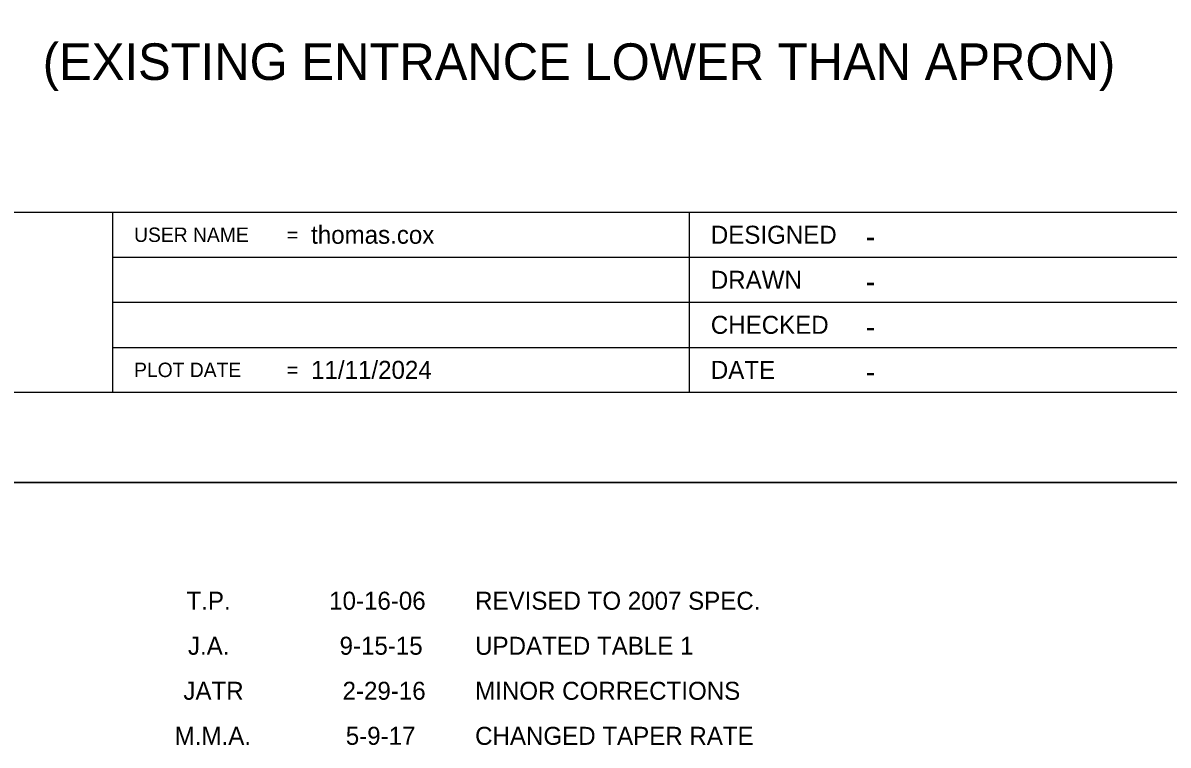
# Model space of a CAD drawing. Extents: x 0 to 2.83, y -0.12 to 1.83.
# Drawn here: x 0.373 to 0.903, y -0.122 to 0.213 of the extents above; entities that cross this region are included whole.
import ezdxf

# ---------------------------------------------------------------- set-up
doc = ezdxf.new("R2010")
doc.units = 0
for name, color, linetype in [('RD_Pr_Roadway_Notes', 7, 'Continuous'), ('SH_General_Details', 7, 'Continuous'), ('SH_Printer_Plotting_Border', 7, 'Continuous')]:
    doc.layers.add(name, color=color, linetype=linetype)

msp = doc.modelspace()

# ---------------------------------------------------------------- linework, layer by layer
at = {"layer": 'SH_General_Details'}
for p, q in [((0.16666, 0.125), (2.79166, 0.125)), ((0.41452, 0.125), (0.41452, 0.04167)), ((0.68118, 0.125), (0.68118, 0.04167)), ((0.41452, 0.10417), (1.18118, 0.10417)), ((0.41452, 0.08333), (1.18118, 0.08333)), ((0.41452, 0.0625), (1.18118, 0.0625)), ((2.83333, 0), (-0.00001, 0))]:
    msp.add_line(p, q, dxfattribs=at)
msp.add_lwpolyline([(0.16666, 1.79167), (2.79166, 1.79167), (2.79166, 0.04167), (0.16666, 0.04167)], close=True, dxfattribs=at)
at = {"layer": 'SH_Printer_Plotting_Border'}
msp.add_lwpolyline([(-0.00001, 0), (2.83333, 0), (2.83333, 1.83333), (-0.00001, 1.83333)], close=True, dxfattribs=at)

# ---------------------------------------------------------------- texts
at = {"layer": 'RD_Pr_Roadway_Notes'}
msp.add_text('(EXISTING ENTRANCE LOWER THAN APRON)', height=0.01694, dxfattribs=at).set_placement((0.38229, 0.18618))
at = {"layer": 'SH_General_Details'}
for s, height, p in [('USER NAME', 0.006667, (0.42452, 0.11125)), ('thomas.cox', 0.008333, (0.50637, 0.11042)), ('DESIGNED', 0.008333, (0.69118, 0.11042)), ('=', 0.00667, (0.49516, 0.11125)), ('-', 0.01, (0.76282, 0.10875)), ('DRAWN', 0.008333, (0.69118, 0.08958)), ('-', 0.01, (0.76282, 0.08792)), ('CHECKED', 0.008333, (0.69118, 0.06875)), ('-', 0.01, (0.76282, 0.06708)), ('PLOT DATE', 0.006667, (0.42452, 0.04875)), ('=', 0.00667, (0.49516, 0.04875)), ('11/11/2024', 0.008333, (0.50637, 0.04792)), ('DATE', 0.008333, (0.69118, 0.04792)), ('-', 0.01, (0.76282, 0.04625)), (' T.P. ', 0.008333, (0.44566, -0.05888)), ('10-16-06', 0.008333, (0.51472, -0.05887)), ('REVISED TO 2007 SPEC.                          ', 0.0083333, (0.5822, -0.05888)), (' J.A. ', 0.008333, (0.44633, -0.07972)), (' 9-15-15', 0.008333, (0.51644, -0.0797)), ('UPDATED TABLE 1                                ', 0.0083333, (0.5822, -0.07972)), (' JATR ', 0.008333, (0.44423, -0.10055)), (' 2-29-16', 0.008333, (0.51782, -0.10053)), ('MINOR CORRECTIONS                              ', 0.0083333, (0.5822, -0.10055)), ('M.M.A.', 0.008333, (0.44331, -0.12138)), ('5-9-17', 0.008333, (0.52241, -0.12137)), ('CHANGED TAPER RATE', 0.0083333, (0.5822, -0.12138))]:
    msp.add_text(s, height=height, dxfattribs=at).set_placement(p)

doc.saveas('drawing.dxf')
